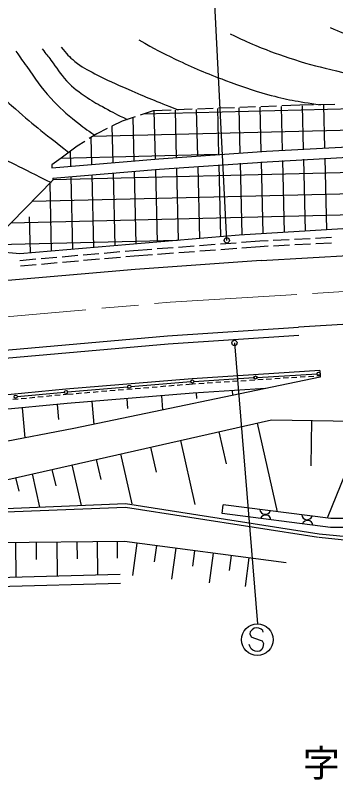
# Model space of a CAD drawing. Units: millimetres at full size, sheet at 1:1000; details may follow other scales. Extents: x 40000 to 680000, y 20000 to 380000.
# Drawn here: x 315170 to 345490, y 264668 to 336995 of the extents above; entities that cross this region are included whole.
import ezdxf

# ---------------------------------------------------------------- set-up
doc = ezdxf.new("R2010")
doc.units = ezdxf.units.MM
doc.header["$LTSCALE"] = 1000
doc.linetypes.add('CHAIN', pattern=[18.5, 12, -1.5, 3.5, -1.5])
for name, color, linetype, lineweight in [('M-BGD', 7, 'Continuous', 25), ('M-BMK', 2, 'CHAIN', 13), ('M-STR-STRC', 7, 'Continuous', 25)]:
    doc.layers.add(name, color=color, linetype=linetype, lineweight=lineweight)
doc.layers.add('M-BMK-HTXT', color=7, linetype='Continuous')
doc.styles.add('ＭＳ ゴシック', font='')
doc.styles.get('ＭＳ ゴシック').set_extended_font_data('MS Gothic')

msp = doc.modelspace()

# ---------------------------------------------------------------- linework, layer by layer
at = {"layer": 'M-BGD'}
for p, q in [((396229, 329321), (327285, 327654)), ((339901, 328399), (338402, 328342)), ((342094, 328481), (340401, 328417)), ((343402, 328507), (342094, 328481)), ((342453, 324331), (342354, 328425)), ((345402, 328548), (343902, 328517)), ((344457, 324446), (344359, 328491)), ((328215, 327961), (326979, 327553)), ((329908, 328025), (328215, 327961)), ((328432, 323391), (328322, 327965)), ((330435, 323538), (330326, 328030)), ((331907, 328099), (330408, 328043)), ((332438, 323680), (332331, 328096)), ((333905, 328174), (332406, 328118)), ((334440, 323823), (334336, 328162)), ((335904, 328249), (334405, 328193)), ((336443, 323965), (336340, 328228)), ((337903, 328324), (336404, 328268)), ((338446, 324102), (338345, 328293)), ((340450, 324216), (340349, 328359)), ((325268, 326988), (324307, 326496)), ((326504, 327396), (325268, 326988)), ((326430, 323224), (326330, 327339)), ((354362, 326302), (322509, 325532)), ((323862, 326268), (322901, 325775)), ((324428, 323057), (324344, 326515)), ((322901, 325775), (322169, 325322)), ((321744, 325059), (321012, 324605)), ((322426, 322889), (322364, 325443)), ((321012, 324605), (319499, 323468)), ((320423, 322722), (320389, 324145)), ((328750, 323418), (338927, 324142)), ((338927, 324142), (348689, 324678)), ((319499, 323468), (318618, 322838)), ((318641, 322573), (328750, 323418)), ((334263, 323810), (319450, 323452)), ((338990, 323144), (348733, 323679)), ((342641, 316570), (342476, 323369)), ((344644, 316689), (344480, 323468)), ((318618, 322838), (318641, 322573)), ((328827, 322421), (338990, 323144)), ((332626, 315877), (332462, 322692)), ((334628, 316049), (334464, 322842)), ((336631, 316214), (336467, 322992)), ((338634, 316333), (338469, 323141)), ((340637, 316452), (340472, 323269)), ((359726, 322420), (318725, 321428)), ((318730, 321577), (328827, 322421)), ((322616, 315015), (322450, 321888)), ((324618, 315187), (324452, 322055)), ((326620, 315360), (326454, 322223)), ((328622, 315532), (328456, 322390)), ((330624, 315704), (330459, 322543)), ((318728, 321392), (311750, 314260)), ((318730, 321577), (318728, 321392)), ((320614, 314843), (320448, 321721)), ((318612, 314670), (318456, 321114)), ((356182, 320328), (316754, 319375)), ((352640, 318236), (314744, 317320)), ((316610, 314498), (316527, 317926)), ((350630, 317044), (336367, 316198)), ((336367, 316198), (315595, 314411)), ((330513, 315695), (312733, 315265)), ((334588, 315365), (336084, 315477)), ((336582, 315515), (338323, 315646)), ((338323, 315646), (339086, 315685)), ((339585, 315711), (341083, 315788)), ((341583, 315814), (343081, 315891)), ((341609, 315295), (343107, 315372)), ((343580, 315917), (345078, 315994)), ((343607, 315398), (345105, 315475)), ((315595, 314411), (312206, 314726)), ((323583, 314502), (325078, 314633)), ((325576, 314676), (326366, 314745)), ((326366, 314745), (328106, 314876)), ((328605, 314914), (330101, 315027)), ((330599, 315064), (332095, 315177)), ((330637, 314546), (332133, 314658)), ((332594, 315214), (334089, 315327)), ((332631, 314696), (334127, 314808)), ((334626, 314846), (336121, 314959)), ((336620, 314996), (338356, 315127)), ((338356, 315127), (339113, 315166)), ((339612, 315192), (341110, 315269)), ((315614, 313806), (317108, 313937)), ((317606, 313980), (319100, 314111)), ((319598, 314154), (321093, 314285)), ((321591, 314328), (323085, 314459)), ((321634, 313810), (323129, 313941)), ((323627, 313984), (325121, 314115)), ((325619, 314158), (326408, 314227)), ((326408, 314227), (328144, 314358)), ((328642, 314395), (330138, 314508)), ((315657, 313288), (317152, 313418)), ((317650, 313462), (319144, 313592)), ((319642, 313636), (321136, 313766)), ((329627, 305919), (342005, 306723)), ((307266, 303934), (329627, 305919)), ((343983, 303371), (331897, 302597)), ((343983, 303371), (344021, 302769)), ((331897, 302597), (319951, 301606)), ((344021, 302769), (320712, 297896)), ((336228, 302373), (335729, 302341)), ((337026, 302424), (336527, 302392)), ((337825, 302476), (337326, 302444)), ((338623, 302527), (338124, 302495)), ((339421, 302578), (338923, 302546)), ((340220, 302629), (339721, 302597)), ((341018, 302680), (340519, 302648)), ((341817, 302731), (341318, 302699)), ((342615, 302782), (342116, 302751)), ((343413, 302834), (342914, 302802)), ((344015, 302872), (343713, 302853)), ((319951, 301606), (297573, 299491)), ((326214, 301624), (325715, 301582)), ((327011, 301690), (326513, 301648)), ((327808, 301756), (327310, 301715)), ((328606, 301822), (328107, 301781)), ((329403, 301888), (328904, 301847)), ((330200, 301954), (329702, 301913)), ((330997, 302020), (330499, 301979)), ((331934, 302098), (331296, 302045)), ((332236, 302118), (331934, 302098)), ((338861, 301690), (331996, 301250)), ((333035, 302169), (332536, 302137)), ((333833, 302220), (333334, 302188)), ((334631, 302271), (334132, 302239)), ((335430, 302322), (334931, 302290)), ((317817, 300902), (317319, 300855)), ((318614, 300977), (318116, 300930)), ((319410, 301052), (318912, 301005)), ((319995, 301108), (319709, 301080)), ((320633, 301160), (319995, 301108)), ((331996, 301250), (320070, 300261)), ((321430, 301227), (320932, 301185)), ((322227, 301293), (321729, 301251)), ((323025, 301359), (322526, 301318)), ((323822, 301425), (323324, 301384)), ((324619, 301491), (324121, 301450)), ((325416, 301557), (324918, 301516)), ((329006, 301002), (329110, 299652)), ((332290, 301269), (332329, 300728)), ((335747, 301039), (335734, 301490)), ((320070, 300261), (297244, 298104)), ((315428, 300676), (314930, 300629)), ((316224, 300751), (315727, 300704)), ((317021, 300826), (316523, 300779)), ((319122, 300171), (319248, 298750)), ((322421, 300456), (322604, 298291)), ((325720, 300730), (325796, 299789)), ((315825, 299860), (316084, 297015)), ((300889, 290026), (339422, 298721)), ((339422, 298721), (347972, 298580)), ((338071, 298416), (339963, 290029)), ((343195, 298659), (343124, 294360)), ((348325, 298437), (344672, 289424)), ((320712, 297896), (301364, 294213)), ((334435, 297596), (335119, 294567)), ((330800, 296776), (332167, 290717)), ((327970, 296137), (328502, 293778)), ((325140, 295498), (326204, 290781)), ((320530, 294458), (321397, 290617)), ((322835, 294978), (323268, 293058)), ((318641, 294032), (318996, 292458)), ((315204, 293256), (315495, 291966)), ((316752, 293606), (317462, 290457)), ((300982, 289790), (325611, 290788)), ((325611, 290788), (343919, 287936)), ((301133, 289475), (325593, 290467)), ((325593, 290467), (343870, 287620)), ((334731, 289845), (334839, 290688)), ((345036, 289377), (334839, 290688)), ((344984, 288526), (334731, 289845)), ((349270, 289400), (345036, 289377)), ((343919, 287936), (362353, 286075)), ((349304, 288550), (344984, 288526)), ((325508, 287220), (301210, 286919)), ((319086, 287140), (319126, 283945)), ((321003, 287164), (321023, 285566)), ((322921, 287188), (322959, 284050)), ((324803, 287211), (324823, 285642)), ((340794, 285180), (325508, 287220)), ((343918, 287615), (362321, 285756)), ((315182, 287092), (315222, 283838)), ((317134, 287116), (317154, 285489)), ((326676, 287064), (326266, 283994)), ((328518, 286818), (328313, 285283)), ((330360, 286572), (329967, 283630)), ((332125, 286337), (331929, 284865)), ((333891, 286101), (333515, 283281)), ((335583, 285875), (335395, 284465)), ((337275, 285649), (336914, 282947)), ((301044, 283450), (325096, 284109)), ((300987, 282598), (325119, 283259))]:
    msp.add_line(p, q, dxfattribs=at)
for centre, start, end in [((338821, 290290), 185.35087, 339.9901), ((338851, 289202), 5.35086, 159.9901), ((342788, 289779), 185.35087, 339.9901), ((342819, 288691), 5.35086, 159.9901)]:
    msp.add_arc(centre, 512, start, end, dxfattribs=at)
for points, knots in [([(344959, 335831), (346009, 335379), (346353, 335261), (347274, 334979), (348756, 334525), (349353, 334491), (351175, 334250)], [0, 0, 0, 0, 1, 1, 1, 2, 2, 2, 2]), ([(335506, 335233), (336655, 334682), (336981, 334538), (337944, 334133), (339339, 333547), (340141, 333265), (341581, 332800), (343116, 332304), (344005, 332118), (345572, 331736), (347302, 331315), (347880, 331202), (350026, 330771)], [0, 0, 0, 0, 1, 1, 1, 2, 2, 2, 3, 3, 3, 4, 4, 4, 4]), ([(326861, 334657), (328473, 333758), (328936, 333516), (330301, 332855), (332116, 331975), (333164, 331541), (335056, 330839), (336597, 330266), (337463, 329944), (339049, 329508), (340965, 328981), (341683, 328888), (344039, 328520)], [0, 0, 0, 0, 1, 1, 1, 2, 2, 2, 3, 3, 3, 4, 4, 4, 4]), ([(315230, 333587), (315714, 332891), (315846, 332711), (316248, 332155), (317115, 330958), (317537, 330231), (318539, 329144), (319401, 328207), (319936, 327723), (320935, 326934), (321605, 326405), (321850, 326223), (322704, 325653)], [0, 0, 0, 0, 1, 1, 1, 2, 2, 2, 3, 3, 3, 4, 4, 4, 4]), ([(317722, 333816), (318119, 333297), (318219, 333166), (318537, 332750), (319117, 331989), (319361, 331495), (320019, 330801), (320694, 330088), (321156, 329767), (321966, 329211), (322599, 328777), (322993, 328594), (323664, 328221), (324463, 327778), (324736, 327645), (325741, 327144)], [0, 0, 0, 0, 1, 1, 1, 2, 2, 2, 3, 3, 3, 4, 4, 4, 5, 5, 5, 5]), ([(319502, 333980), (320042, 333325), (320244, 333100), (320808, 332631), (321477, 332074), (321945, 331884), (322708, 331464), (323897, 330810), (324617, 330548), (325856, 329994), (327680, 329179), (328301, 328950), (330587, 328050)], [0, 0, 0, 0, 1, 1, 1, 2, 2, 2, 3, 3, 3, 4, 4, 4, 4]), ([(309699, 333078), (310667, 332273), (310920, 332052), (311687, 331377), (312941, 330273), (313568, 329573), (314812, 328460), (316853, 326634), (317603, 326087), (320239, 324024)], [0, 0, 0, 0, 1, 1, 1, 2, 2, 2, 3, 3, 3, 3]), ([(288948, 331168), (289996, 330883), (290280, 330807), (291142, 330609), (292103, 330389), (292639, 330239), (293616, 330114), (295199, 329912), (296100, 329937), (297692, 329830), (298657, 329765), (299216, 329866), (300163, 329668), (301305, 329430), (301891, 329095), (302975, 328663), (304866, 327911), (305903, 327432), (307752, 326581), (309525, 325765), (310474, 325215), (312219, 324341), (314703, 323096), (315480, 322708), (318581, 321159)], [0, 0, 0, 0, 1, 1, 1, 2, 2, 2, 3, 3, 3, 4, 4, 4, 5, 5, 5, 6, 6, 6, 7, 7, 7, 8, 8, 8, 8])]:
    msp.add_open_spline(points, degree=3, knots=knots, dxfattribs=at)
at = {"layer": 'M-BMK'}
for p, q in [((329823, 309841), (349784, 311086)), ((309901, 308090), (329823, 309841))]:
    msp.add_line(p, q, dxfattribs=at)
at = {"layer": 'M-STR-STRC'}
for p, q in [((335183, 315695), (333980, 339227)), ((338424, 313803), (350423, 314477)), ((338424, 313803), (326517, 312945)), ((326517, 312945), (314455, 311887)), ((329569, 306667), (341957, 307472)), ((347937, 307858), (341957, 307472)), ((307196, 304681), (329569, 306667)), ((335908, 305996), (338074, 279414)), ((338051, 302730), (343722, 303085)), ((326102, 301863), (331781, 302336)), ((332080, 302358), (337751, 302712)), ((320124, 301365), (325803, 301838)), ((315352, 300917), (319825, 301338)), ((337392, 278644), (337368, 278473)), ((337368, 278473), (337497, 278200)), ((337585, 278852), (337392, 278644)), ((337782, 278991), (337585, 278852)), ((338031, 279041), (337782, 278991)), ((338204, 279017), (338031, 279041)), ((338421, 278908), (338204, 279017)), ((338586, 278796), (338421, 278908)), ((338637, 278629), (338586, 278796)), ((337497, 278200), (337723, 278090)), ((337723, 278090), (338521, 277807)), ((338521, 277807), (338642, 277548)), ((337372, 277311), (337313, 277476)), ((337498, 277045), (337372, 277311)), ((337653, 276934), (337498, 277045)), ((338597, 277207), (338491, 276983)), ((338642, 277548), (338597, 277207)), ((337872, 276822), (337653, 276934)), ((338052, 276796), (337872, 276822)), ((338304, 276839), (338052, 276796)), ((338491, 276983), (338304, 276839))]:
    msp.add_line(p, q, dxfattribs=at)
for centre, radius in [((335183, 315695), 250), ((335908, 305996), 250), ((343872, 303094), 150), ((331930, 302348), 150), ((337901, 302721), 150), ((325952, 301850), 150), ((315203, 300903), 150), ((319974, 301352), 150), ((338078, 277914), 1500)]:
    msp.add_circle(centre, radius, dxfattribs=at)

# ---------------------------------------------------------------- texts
at = {"layer": 'M-BMK-HTXT', "insert": (355399, 266089), "char_height": 2566, "attachment_point": 5, "style": 'ＭＳ ゴシック'}
msp.add_mtext('\\T1.86;字樋の口', dxfattribs=at)

doc.saveas('drawing.dxf')
